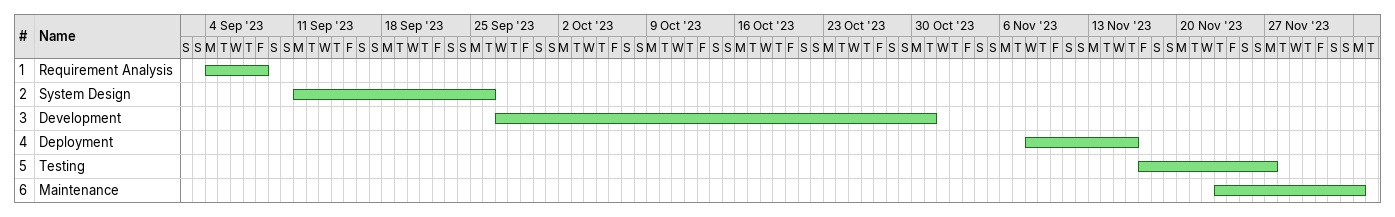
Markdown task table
| ID | Task | Start | Finish |
|---|---|---|---|
| 1 | Requirement Analysis | 2023-09-04 | 2023-09-08 |
| 2 | System Design | 2023-09-11 | 2023-09-26 |
| 3 | Development | 2023-09-27 | 2023-10-31 |
| 4 | Deployment | 2023-11-08 | 2023-11-16 |
| 5 | Testing | 2023-11-17 | 2023-11-27 |
| 6 | Maintenance | 2023-11-23 | 2023-12-04 |
